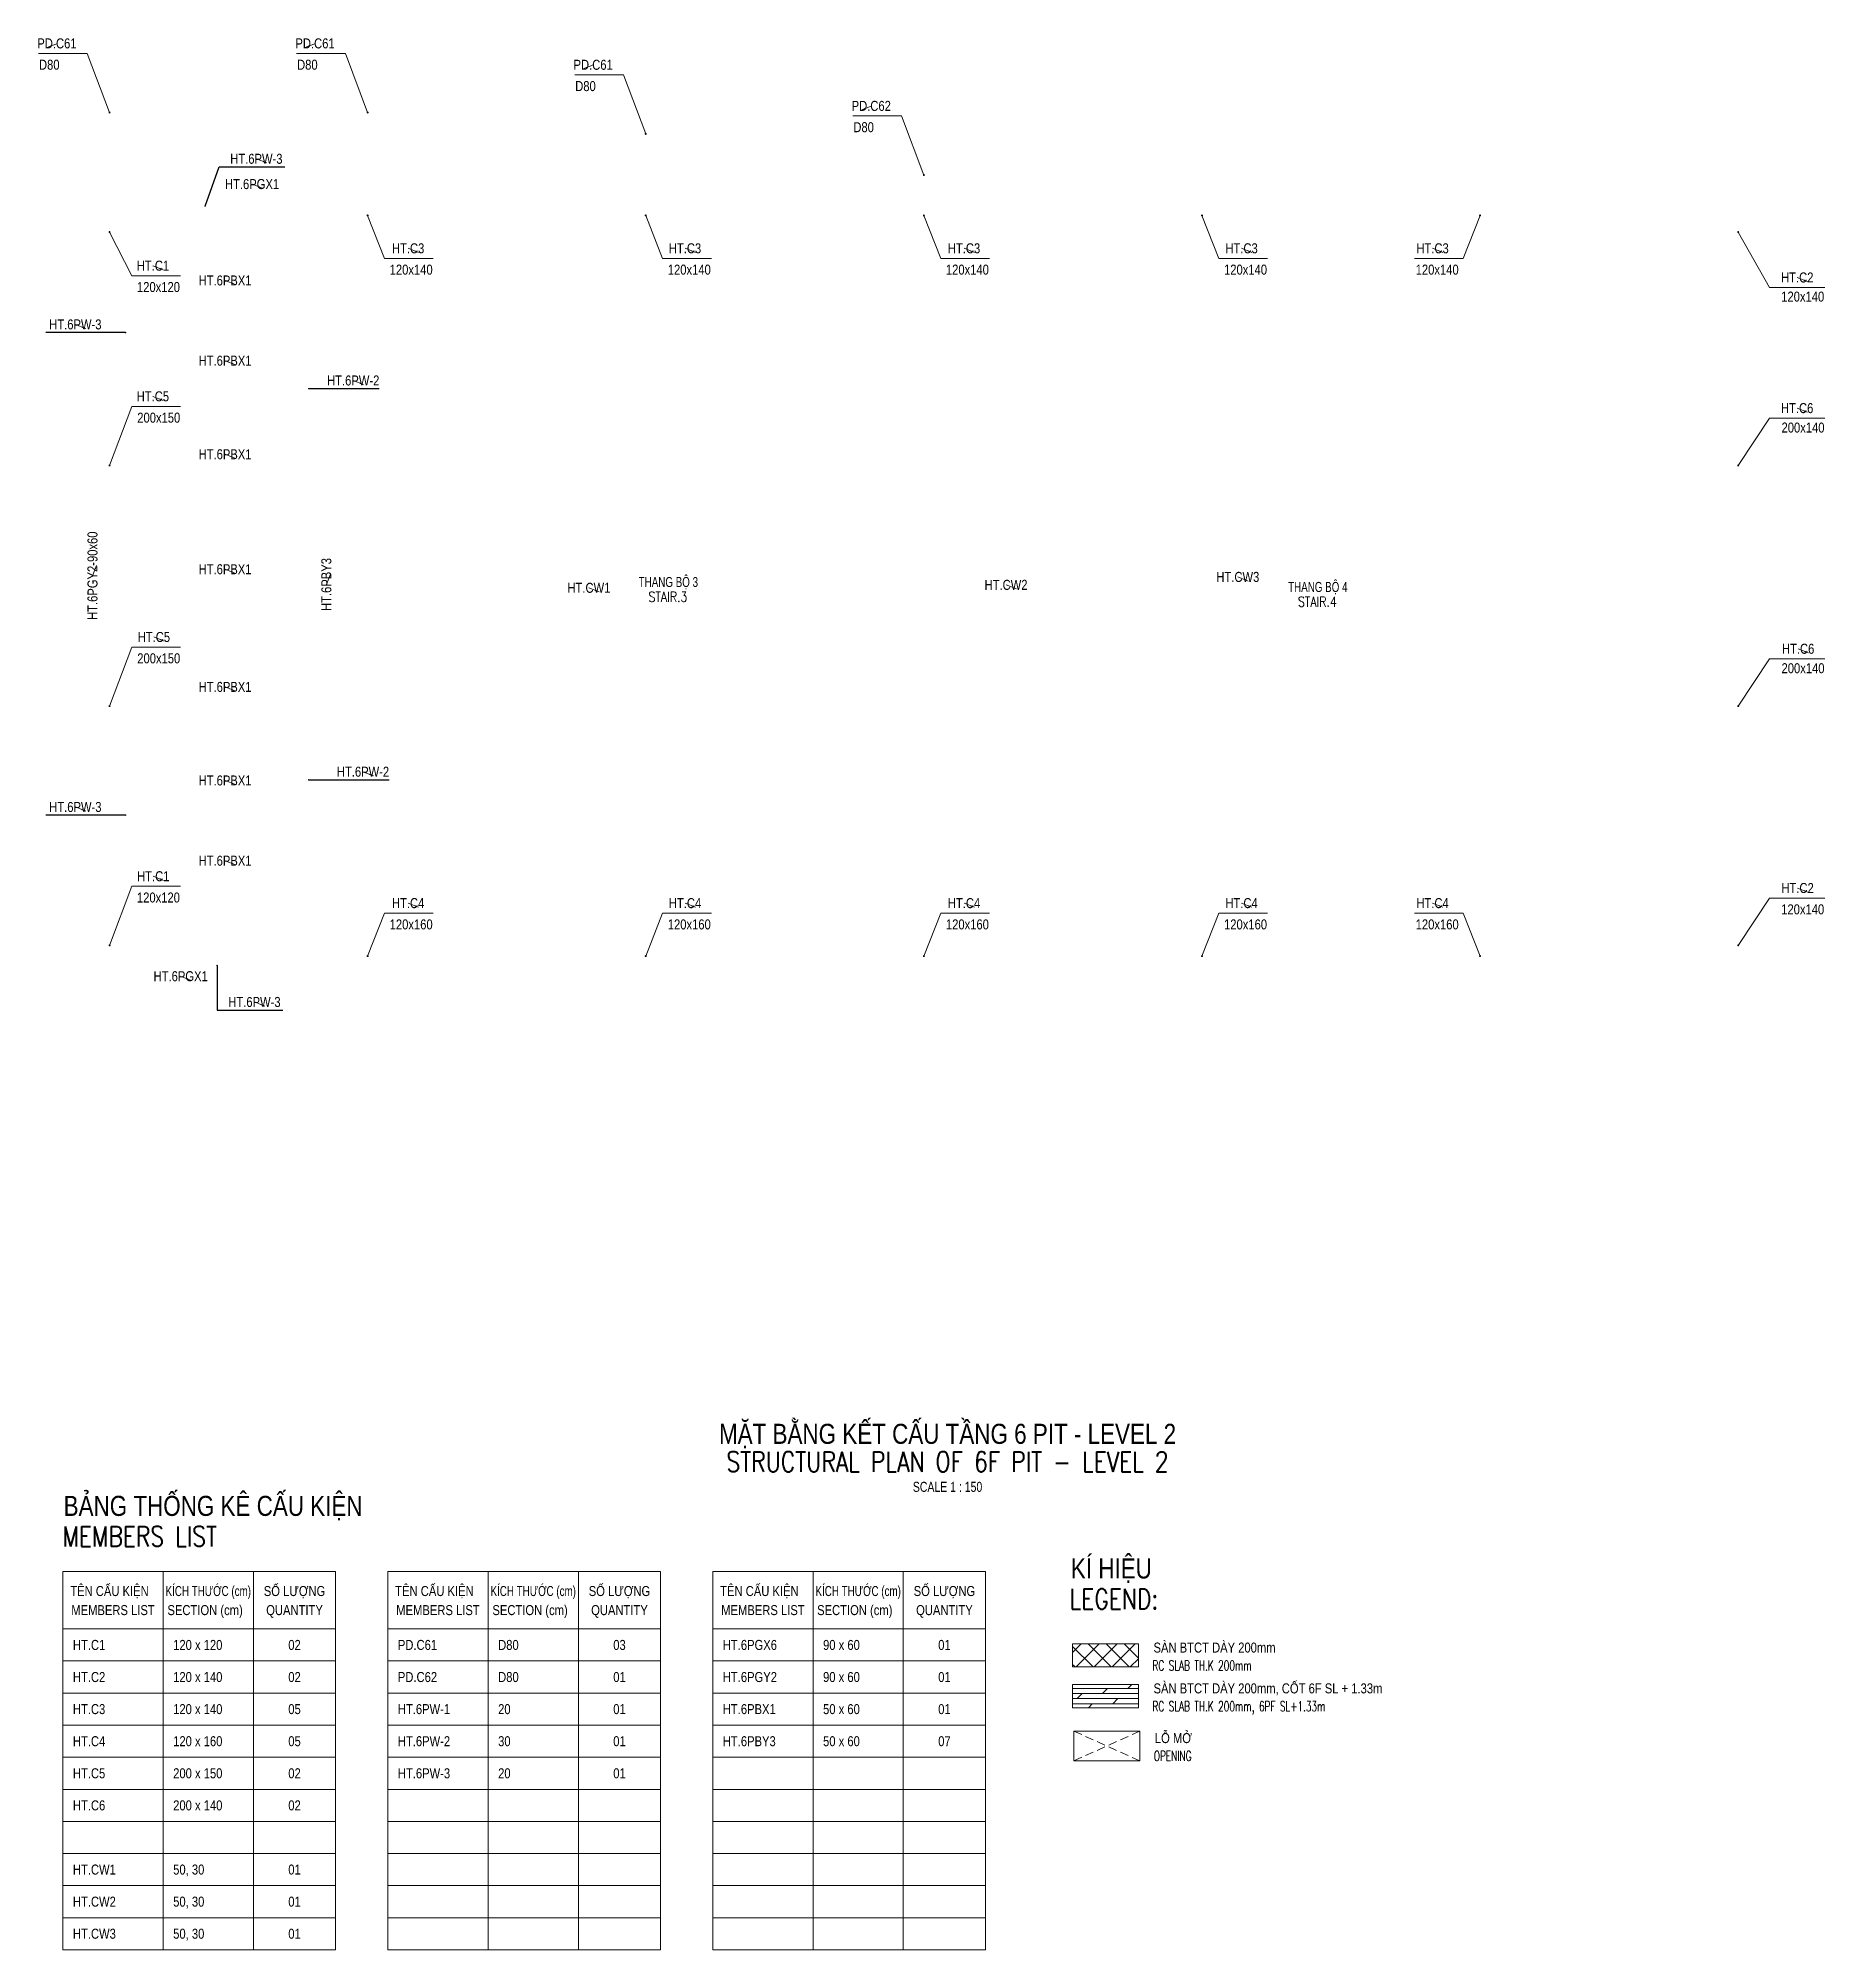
# Model space of a CAD drawing. Header units: millimetres. Extents: x 128034 to 194838, y -27310 to 44178.
import ezdxf
from ezdxf.enums import TextEntityAlignment as Align

# ---------------------------------------------------------------- set-up
doc = ezdxf.new("R2010")
doc.units = ezdxf.units.MM
doc.linetypes.add('DASHED2', pattern=[9.525, 6.35, -3.175])
doc.layers.get('Defpoints').update_dxf_attribs({"color": 151, "lineweight": 9})
for name, color, linetype, lineweight in [('$0$NDC_S_ANNO', 7, 'Continuous', 20), ('$0$NDC_S_DIM', 1, 'Continuous', 15), ('NDC_S_ANNO', 7, 'Continuous', 20), ('NDC_S_BEAM NAME', 7, 'Continuous', 9), ('NDC_S_COLUMN NAME', 7, 'Continuous', 9), ('NDC_S_DIM', 1, 'Continuous', 15), ('NDC_S_ENG TEXT', 2, 'Continuous', 20), ('NDC_S_ENG TITLE', 3, 'Continuous', 20), ('NDC_S_HATCH MATERIAL', 8, 'Continuous', 13), ('NDC_S_LEADER', 1, 'Continuous', 15), ('NDC_S_OPENING', 9, 'DASHED2', 13), ('NDC_S_SLAB', 2, 'Continuous', 20), ('NDC_S_TEXT SYMBOL', 7, 'Continuous', 20), ('NDC_S_VN TEXT', 7, 'Continuous', 20), ('NDC_S_VN TITLE', 6, 'Continuous', 35), ('NDC_Table', 3, 'Continuous', 20)]:
    doc.layers.add(name, color=color, linetype=linetype, lineweight=lineweight)
doc.styles.add('$0$ARIAL', font='arial.ttf', dxfattribs={"width": 0.8})
doc.styles.add('$0$NDC_DIM', font='', dxfattribs={"width": 0.75})
doc.styles.add('$0$NDC_EN TXT', font='romans.shx', dxfattribs={"width": 0.8})
doc.styles.add('NDC_ANNO', font='', dxfattribs={"width": 0.8})
doc.styles.add('NDC_BAR 2', font='romans.shx', dxfattribs={"width": 0.8})
doc.styles.add('NDC_DIM', font='', dxfattribs={"width": 0.75})
doc.styles.add('NDC_EN TXT', font='romans.shx', dxfattribs={"width": 0.8})
doc.styles.add('NDC_VIE TXT', font='arial.ttf', dxfattribs={"width": 0.8})
doc.styles.get('$0$NDC_DIM').set_extended_font_data('Dotum')
doc.styles.get('NDC_ANNO').set_extended_font_data('Dotum')
doc.styles.get('NDC_DIM').set_extended_font_data('Dotum')
doc.dimstyles.new('$0$NDC_dim_iso', dxfattribs={"dimtxt": 2.5, "dimasz": 1, "dimexe": 1.5, "dimexo": 2.5, "dimgap": 1, "dimtad": 1, "dimdec": 0, "dimzin": 0, "dimdsep": 46, "dimtxsty": '$0$NDC_DIM', "dimblk": '$0$DIMMARK', "dimcen": 0.09, "dimdle": 1.2, "dimclrd": 1, "dimclre": 1, "dimclrt": 3, "dimadec": 0, "dimazin": 0, "dimtfac": 1, "dimtdec": 0, "dimtix": 1, "dimtofl": 0, "dimtmove": 0, "dimatfit": 3, "dimfxl": 8, "dimfxlon": 1, "dimtolj": 1, "dimtzin": 0, "dimarcsym": 0})
doc.dimstyles.new('NDC_dim_150', dxfattribs={"dimscale": 150, "dimtxt": 2.5, "dimasz": 1.5, "dimexe": 1.5, "dimexo": 2.5, "dimgap": 1, "dimtad": 1, "dimdec": 0, "dimzin": 0, "dimdsep": 46, "dimtxsty": 'NDC_DIM', "dimblk": 'DIMMARK', "dimcen": 0.09, "dimdle": 1.2, "dimclrd": 1, "dimclre": 1, "dimclrt": 3, "dimadec": 0, "dimazin": 0, "dimtfac": 1, "dimtdec": 0, "dimtix": 1, "dimtofl": 0, "dimtmove": 0, "dimatfit": 3, "dimfxl": 8, "dimfxlon": 1, "dimtolj": 1, "dimtzin": 0, "dimarcsym": 0})
doc.dimstyles.new('NDC_dim_200', dxfattribs={"dimscale": 200, "dimtxt": 2.5, "dimasz": 1.5, "dimexe": 1.5, "dimexo": 2.5, "dimgap": 1, "dimtad": 1, "dimdec": 0, "dimzin": 0, "dimdsep": 46, "dimtxsty": 'NDC_DIM', "dimblk": 'DIMMARK', "dimcen": 0.09, "dimdle": 1.2, "dimclrd": 1, "dimclre": 1, "dimclrt": 3, "dimadec": 0, "dimazin": 0, "dimtfac": 1, "dimtdec": 0, "dimtix": 1, "dimtofl": 0, "dimtmove": 0, "dimatfit": 3, "dimfxl": 6, "dimfxlon": 1, "dimtolj": 1, "dimtzin": 0, "dimarcsym": 0})

# ---------------------------------------------------------------- blocks, each defined once
blk = doc.blocks.new('Drawing name_symbol')
at = {"layer": 'NDC_S_ENG TITLE', "style": 'NDC_EN TXT', "width": 0.8}
blk.add_attdef('SECTDET1', text='', height=5, dxfattribs=at).set_placement((0, 1.01), align=Align.CENTER)
at = {"layer": 'NDC_S_TEXT SYMBOL', "lineweight": 25, "style": 'NDC_ANNO', "width": 0.8}
blk.add_attdef('SSCALE', text='', height=2.5, dxfattribs=at).set_placement((0, -4), align=Align.CENTER)
at = {"layer": 'NDC_S_VN TITLE', "style": 'NDC_VIE TXT', "width": 0.8}
blk.add_attdef('SECTDET2', text='', height=5, dxfattribs=at).set_placement((0, 7.97), align=Align.CENTER)
blk = doc.blocks.new('$0$DIMMARK')
at = {"layer": '$0$NDC_S_DIM', "color": 1}
blk.add_line((-1.5, 0), (1, 0), dxfattribs=at)
at = {"layer": '$0$NDC_S_DIM', "color": 2, "const_width": 0.1}
blk.add_lwpolyline([(-0.42, -0.42), (0.42, 0.42)], dxfattribs=at)
blk = doc.blocks.new('DIMMARK')
at = {"layer": 'NDC_S_DIM', "color": 1}
blk.add_line((-1.5, 0), (1, 0), dxfattribs=at)
at = {"layer": 'NDC_S_DIM', "color": 2, "const_width": 0.1}
blk.add_lwpolyline([(-0.42, -0.42), (0.42, 0.42)], dxfattribs=at)
blk = doc.blocks.new('*U220')
at = {"layer": '$0$NDC_S_ANNO', "ltscale": 0.8, "style": '$0$ARIAL', "width": 0.8, "flags": 1}
blk.add_attdef('CHU_THICH', text='', height=2.5, dxfattribs=at).set_placement((0, 0), align=Align.MIDDLE_CENTER)
at = {"layer": '$0$NDC_S_ANNO', "ltscale": 0.8, "style": '$0$ARIAL', "width": 0.8}
blk.add_attdef('TEN', text='', height=2.5, dxfattribs=at).set_placement((-2.58, 1.03), align=Align.MIDDLE_CENTER)
at = {"layer": 'Defpoints'}
blk.add_leader([(0, 0), (-2.58, 1.03)], dimstyle='$0$NDC_dim_iso', override={"dimgap": 0.625, "dimtad": 0}, dxfattribs=at)
blk = doc.blocks.new('Name col F6-F8')
at = {"layer": 'NDC_S_COLUMN NAME'}
ref = blk.add_blockref('*U220', (-2186, 34931), dxfattribs=dict(at, xscale=-150, yscale=150, zscale=150))
ref.add_attrib('TEN', 'PD.C61', dxfattribs={"layer": '$0$NDC_S_ANNO', "ltscale": 0.8, "height": 375, "style": '$0$ARIAL', "width": 0.8}).set_placement((-1816, 35085), align=Align.MIDDLE_CENTER)
ref = blk.add_blockref('*U220', (7464, 34931), dxfattribs=dict(at, xscale=-150, yscale=150, zscale=150))
ref.add_attrib('TEN', 'PD.C61', dxfattribs={"layer": '$0$NDC_S_ANNO', "ltscale": 0.8, "height": 375, "style": '$0$ARIAL', "width": 0.8}).set_placement((7834, 35085), align=Align.MIDDLE_CENTER)
ref = blk.add_blockref('*U220', (17864, 34131), dxfattribs=dict(at, xscale=-150, yscale=150, zscale=150))
ref.add_attrib('TEN', 'PD.C61', dxfattribs={"layer": '$0$NDC_S_ANNO', "ltscale": 0.8, "height": 375, "style": '$0$ARIAL', "width": 0.8}).set_placement((18234, 34285), align=Align.MIDDLE_CENTER)
ref = blk.add_blockref('*U220', (28264, 32594), dxfattribs=dict(at, xscale=-150, yscale=150, zscale=150))
ref.add_attrib('TEN', 'PD.C62', dxfattribs={"layer": '$0$NDC_S_ANNO', "ltscale": 0.8, "height": 375, "style": '$0$ARIAL', "width": 0.8}).set_placement((28634, 32748), align=Align.MIDDLE_CENTER)
at = {"layer": 'NDC_S_COLUMN NAME', "xscale": 150, "yscale": 150, "zscale": 150}
for p, values in [((11702, 27267), {'TEN': 'HT.C3'}), ((22056, 27267), {'TEN': 'HT.C3'}), ((32489, 27267), {'TEN': 'HT.C3'}), ((42867, 27267), {'TEN': 'HT.C3'}), ((50009, 27267), {'TEN': 'HT.C3'}), ((2162, 26617), {'TEN': 'HT.C1'}), ((63645, 26176), {'TEN': 'HT.C2'}), ((2158, 21731), {'TEN': 'HT.C5'}), ((63642, 21290), {'TEN': 'HT.C6'}), ((2196, 12731), {'TEN': 'HT.C5'}), ((63679, 12290), {'TEN': 'HT.C6'}), ((2174, 3784), {'TEN': 'HT.C1'}), ((63658, 3343), {'TEN': 'HT.C2'}), ((11702, 2778), {'TEN': 'HT.C4'}), ((22056, 2778), {'TEN': 'HT.C4'}), ((32489, 2778), {'TEN': 'HT.C4'}), ((42867, 2778), {'TEN': 'HT.C4'}), ((50009, 2778), {'TEN': 'HT.C4'})]:
    blk.add_blockref('*U220', p, dxfattribs=at).add_auto_attribs(values)
at = {"layer": 'NDC_S_COLUMN NAME', "style": 'NDC_VIE TXT', "width": 0.8}
for s, p in [('D80', (-2487, 34101)), ('D80', (7163, 34101)), ('D80', (17563, 33301)), ('D80', (27963, 31764)), ('120x140', (10625, 26437)), ('120x140', (21025, 26437)), ('120x140', (31425, 26437)), ('120x140', (41825, 26437)), ('120x140', (48991, 26437)), ('120x120', (1176, 25787)), ('120x140', (62660, 25428)), ('200x150', (1187, 20901)), ('200x140', (62671, 20530)), ('200x150', (1187, 11901)), ('200x140', (62671, 11530)), ('120x120', (1175, 2955)), ('120x140', (62659, 2513)), ('120x160', (10625, 1949)), ('120x160', (21025, 1949)), ('120x160', (31425, 1949)), ('120x160', (41825, 1949)), ('120x160', (48991, 1949))]:
    blk.add_text(s, height=375, dxfattribs=at).set_placement(p)
at = {"layer": 'NDC_S_LEADER', "ltscale": 100}
for points in [[(150, 32500), (-681, 34708), (-2504, 34708)], [(9800, 32500), (8969, 34708), (7146, 34708)], [(20200, 31700), (19369, 33908), (17546, 33908)], [(30600, 30163), (29769, 32371), (27946, 32371)], [(9800, 28650), (10431, 27044), (12254, 27044)], [(20200, 28650), (20831, 27044), (22654, 27044)], [(30600, 28650), (31231, 27044), (33054, 27044)], [(41000, 28650), (41631, 27044), (43454, 27044)], [(51400, 28650), (50769, 27044), (48946, 27044)], [(150, 28028), (981, 26394), (2804, 26394)], [(61050, 28028), (62215, 25953), (64288, 25953)], [(150, 19300), (981, 21508), (2804, 21508)], [(61050, 19300), (62215, 21067), (64288, 21067)], [(150, 10300), (981, 12508), (2804, 12508)], [(61050, 10300), (62215, 12067), (64288, 12067)], [(150, 1353), (981, 3562), (2804, 3562)], [(61050, 1353), (62215, 3120), (64288, 3120)], [(9800, 950), (10431, 2556), (12254, 2556)], [(20200, 950), (20831, 2556), (22654, 2556)], [(30600, 950), (31231, 2556), (33054, 2556)], [(41000, 950), (41631, 2556), (43454, 2556)], [(51400, 950), (50769, 2556), (48946, 2556)]]:
    blk.add_leader(points, dimstyle='NDC_dim_200', override={"dimgap": 1, "dimtad": 0, "dimldrblk": 'DotSmall'}, dxfattribs=at)

msp = doc.modelspace()

# ---------------------------------------------------------------- hatches: boundary and pattern name
at = {"layer": 'NDC_S_HATCH MATERIAL', "ltscale": 100}
h = msp.add_hatch(dxfattribs=at)
h.set_pattern_fill('ANSI37', color=256, scale=150)
h.set_pattern_definition([(45, (-29167.43, -12036.4), (-336.7596, 336.7596), []), (135, (-29167.43, -12036.4), (-336.7596, -336.7596), [])])
h.paths.add_polyline_path([(166713, -15868), (166713, -16732), (169171, -16732), (169171, -15868)])
h = msp.add_hatch(dxfattribs=at)
h.set_pattern_fill('DOLMIT', color=256, scale=30)
h.set_pattern_definition([(0, (0, 2654.92), (0, 190.5), []), (45, (0, 2654.9), (-380.9997, 380.9997), [269.4077, -538.8154])])
h.paths.add_polyline_path([(166713, -17394), (169171, -17394), (169171, -18258), (166713, -18258)])

# ---------------------------------------------------------------- linework, layer by layer
at = {"layer": 'NDC_S_OPENING', "ltscale": 50}
for p, q in [((166763, -19135), (169221, -20243)), ((166763, -20243), (169221, -19135))]:
    msp.add_line(p, q, dxfattribs=at)
at = {"layer": 'NDC_S_SLAB'}
for points in [[(166713, -15868), (169171, -15868), (169171, -16732), (166713, -16732)], [(166713, -17394), (169171, -17394), (169171, -18258), (166713, -18258)], [(166763, -19135), (169221, -19135), (169221, -20243), (166763, -20243)]]:
    msp.add_lwpolyline(points, close=True, dxfattribs=at)
at = {"layer": 'NDC_Table'}
for p, q in [((128955, -13166), (128955, -27310)), ((128955, -13166), (139155, -13166)), ((132705, -13166), (132705, -27310)), ((136080, -13166), (136080, -27310)), ((139155, -13166), (139155, -27310)), ((141106, -13166), (141106, -27310)), ((141106, -13166), (151306, -13166)), ((144856, -13166), (144856, -27310)), ((148231, -13166), (148231, -27310)), ((151306, -13166), (151306, -27310)), ((153257, -13166), (153257, -27310)), ((153257, -13166), (163457, -13166)), ((157007, -13166), (157007, -27310)), ((160382, -13166), (160382, -27310)), ((163457, -13166), (163457, -27310)), ((128955, -15310), (139155, -15310)), ((141106, -15310), (151306, -15310)), ((153257, -15310), (163457, -15310)), ((128955, -16510), (139155, -16510)), ((141106, -16510), (151306, -16510)), ((153257, -16510), (163457, -16510)), ((128955, -17710), (139155, -17710)), ((141106, -17710), (151306, -17710)), ((153257, -17710), (163457, -17710)), ((128955, -18910), (139155, -18910)), ((141106, -18910), (151306, -18910)), ((153257, -18910), (163457, -18910)), ((128955, -20110), (139155, -20110)), ((141106, -20110), (151306, -20110)), ((153257, -20110), (163457, -20110)), ((128955, -21310), (139155, -21310)), ((141106, -21310), (151306, -21310)), ((153257, -21310), (163457, -21310)), ((128955, -22510), (139155, -22510)), ((141106, -22510), (151306, -22510)), ((153257, -22510), (163457, -22510)), ((128955, -23710), (139155, -23710)), ((141106, -23710), (151306, -23710)), ((153257, -23710), (163457, -23710)), ((128955, -24910), (139155, -24910)), ((141106, -24910), (151306, -24910)), ((153257, -24910), (163457, -24910)), ((128955, -26110), (139155, -26110)), ((141106, -26110), (151306, -26110)), ((153257, -26110), (163457, -26110)), ((128955, -27310), (139155, -27310)), ((141106, -27310), (151306, -27310)), ((153257, -27310), (163457, -27310))]:
    msp.add_line(p, q, dxfattribs=at)

# ---------------------------------------------------------------- block references
at = {"layer": 'NDC_S_ANNO', "xscale": 150, "yscale": 150, "zscale": 150}
msp.add_blockref('Drawing name_symbol', (162036, -9585), dxfattribs=at).add_auto_attribs({'SECTDET1': 'STRUCTURAL PLAN OF 6F PIT - LEVEL 2', 'SECTDET2': 'MẶT BẰNG KẾT CẤU TẦNG 6 PIT - LEVEL 2', 'SSCALE': 'SCALE 1 : 150'})
at = {"layer": 'NDC_S_BEAM NAME', "xscale": 150, "yscale": 150, "zscale": 150}
for p, values in [((136578, 39515), {'TEN': 'HT.6PW-3'}), ((136417, 38569), {'TEN': 'HT.6PGX1'}), ((135407, 34965), {'TEN': 'HT.6PBX1'}), ((129809, 33321), {'TEN': 'HT.6PW-3'}), ((135407, 31965), {'TEN': 'HT.6PBX1'}), ((140199, 31224), {'TEN': 'HT.6PW-2'}), ((135407, 28465), {'TEN': 'HT.6PBX1'}), ((135407, 24165), {'TEN': 'HT.6PBX1'}), ((149013, 23470), {'TEN': 'HT.CW1'}), ((164610, 23581), {'TEN': 'HT.CW2'}), ((173277, 23878), {'TEN': 'HT.CW3'}), ((135407, 19765), {'TEN': 'HT.6PBX1'}), ((135407, 16265), {'TEN': 'HT.6PBX1'}), ((140565, 16593), {'TEN': 'HT.6PW-2'}), ((129809, 15274), {'TEN': 'HT.6PW-3'}), ((135407, 13265), {'TEN': 'HT.6PBX1'}), ((133747, 8944), {'TEN': 'HT.6PGX1'}), ((136506, 7981), {'TEN': 'HT.6PW-3'})]:
    msp.add_blockref('*U220', p, dxfattribs=at).add_auto_attribs(values)
at = {"layer": 'NDC_S_BEAM NAME', "xscale": 150, "yscale": 150, "zscale": 150, "rotation": 90}
for p, values in [((130217, 24464), {'TEN': 'HT.6PGY2-90x60'}), ((138962, 24135), {'TEN': 'HT.6PBY3'})]:
    msp.add_blockref('*U220', p, dxfattribs=at).add_auto_attribs(values)
at = {"layer": 'NDC_S_VN TEXT'}
msp.add_blockref('Name col F6-F8', (130550, 8900), dxfattribs=at)

# ---------------------------------------------------------------- texts
at = {"layer": 'NDC_S_ENG TEXT', "style": '$0$NDC_EN TXT'}
for s, height, width, p in [('LEGEND:', 750, 0.8, (166598, -14566)), ('RC SLAB TH.K 200mm', 375, 0.65, (169700, -16865)), ('RC SLAB TH.K 200mm, 6PF SL+1.33m', 375, 0.65, (169700, -18391)), ('OPENING', 375, 0.65, (169750, -20249))]:
    msp.add_text(s, height=height, dxfattribs=dict(at, width=width)).set_placement(p)
at = {"layer": 'NDC_S_ENG TITLE', "style": 'NDC_EN TXT', "width": 0.8}
msp.add_text('MEMBERS LIST', height=750, dxfattribs=at).set_placement((128933, -12225))
at = {"layer": 'NDC_S_VN TEXT'}
for s, style, width, p in [('THANG BỘ 3', 'NDC_VIE TXT', 0.7, (150486, 23654)), ('THANG BỘ 4', 'NDC_VIE TXT', 0.7, (174771, 23469)), ('STAIR.3', 'NDC_BAR 2', 0.8, (150854, 23101)), ('STAIR.4', 'NDC_BAR 2', 0.8, (175139, 22916)), ('SÀN BTCT DÀY 200mm', 'NDC_VIE TXT', 0.8, (169738, -16196)), ('SÀN BTCT DÀY 200mm, CỐT 6F SL + 1.33m', 'NDC_VIE TXT', 0.8, (169738, -17722)), ('LỖ MỞ', 'NDC_VIE TXT', 0.8, (169788, -19581))]:
    msp.add_text(s, height=375, dxfattribs=dict(at, style=style, width=width)).set_placement(p)
at = {"layer": 'NDC_S_VN TEXT', "style": 'NDC_VIE TXT', "width": 0.8}
for s, p in [('BẢNG THỐNG KÊ CẤU KIỆN', (128984, -10334)), ('KÍ HIỆU', (166648, -12675))]:
    msp.add_text(s, height=750, dxfattribs=at).set_placement(p, align=Align.TOP_LEFT)
at = {"layer": 'NDC_S_VN TEXT', "style": 'NDC_VIE TXT'}
for s, width, p in [('TÊN CẤU KIỆN', 0.8, (130699, -13894)), ('KÍCH THƯỚC (cm)', 0.7, (134393, -13894)), ('SỐ LƯỢNG', 0.8, (137618, -13894)), ('TÊN CẤU KIỆN', 0.8, (142850, -13894)), ('KÍCH THƯỚC (cm)', 0.7, (146544, -13894)), ('SỐ LƯỢNG', 0.8, (149769, -13894)), ('TÊN CẤU KIỆN', 0.8, (155001, -13894)), ('KÍCH THƯỚC (cm)', 0.7, (158695, -13894)), ('SỐ LƯỢNG', 0.8, (161920, -13894)), ('MEMBERS LIST', 0.8, (130830, -14607)), ('SECTION (cm)', 0.8, (134274, -14607)), ('QUANTITY', 0.8, (137618, -14607)), ('MEMBERS LIST', 0.8, (142981, -14607)), ('SECTION (cm)', 0.8, (146425, -14607)), ('QUANTITY', 0.8, (149769, -14607)), ('MEMBERS LIST', 0.8, (155132, -14607)), ('SECTION (cm)', 0.8, (158567, -14607)), ('QUANTITY', 0.8, (161920, -14607)), ('02', 0.8, (137618, -15910)), ('03', 0.8, (149769, -15910)), ('01', 0.8, (161920, -15910)), ('02', 0.8, (137618, -17110)), ('01', 0.8, (149769, -17110)), ('01', 0.8, (161920, -17110)), ('05', 0.8, (137618, -18310)), ('01', 0.8, (149769, -18310)), ('01', 0.8, (161920, -18310)), ('05', 0.8, (137618, -19510)), ('01', 0.8, (149769, -19510)), ('07', 0.8, (161920, -19510)), ('02', 0.8, (137618, -20710)), ('01', 0.8, (149769, -20710)), ('02', 0.8, (137618, -21910)), ('01', 0.8, (137618, -24310)), ('01', 0.8, (137618, -25510)), ('01', 0.8, (137618, -26710))]:
    msp.add_text(s, height=375, dxfattribs=dict(at, width=width)).set_placement(p, align=Align.MIDDLE_CENTER)
at = {"layer": 'NDC_S_VN TEXT', "style": 'NDC_VIE TXT', "width": 0.8}
for s, p in [('HT.C1', (129330, -15910)), ('120 x 120', (133080, -15910)), ('PD.C61', (141481, -15910)), ('D80', (145231, -15910)), ('HT.6PGX6', (153632, -15910)), ('90 x 60', (157382, -15910)), ('HT.C2', (129330, -17110)), ('120 x 140', (133080, -17110)), ('PD.C62', (141481, -17110)), ('D80', (145231, -17110)), ('HT.6PGY2', (153632, -17110)), ('90 x 60', (157382, -17110)), ('HT.C3', (129330, -18310)), ('120 x 140', (133080, -18310)), ('HT.6PW-1', (141481, -18310)), ('20', (145231, -18310)), ('HT.6PBX1', (153632, -18310)), ('50 x 60', (157382, -18310)), ('HT.C4', (129330, -19510)), ('120 x 160', (133080, -19510)), ('HT.6PW-2', (141481, -19510)), ('30', (145231, -19510)), ('HT.6PBY3', (153632, -19510)), ('50 x 60', (157382, -19510)), ('HT.C5', (129330, -20710)), ('200 x 150', (133080, -20710)), ('HT.6PW-3', (141481, -20710)), ('20', (145231, -20710)), ('HT.C6', (129330, -21910)), ('200 x 140', (133080, -21910)), ('HT.CW1', (129330, -24310)), ('50, 30', (133080, -24310)), ('HT.CW2', (129330, -25510)), ('50, 30', (133080, -25510)), ('HT.CW3', (129330, -26710)), ('50, 30', (133080, -26710))]:
    msp.add_text(s, height=375, dxfattribs=at).set_placement(p, align=Align.MIDDLE_LEFT)

# ---------------------------------------------------------------- leaders
at = {"layer": 'NDC_S_DIM', "ltscale": 100}
for points in [[(134271, 37900), (134795, 39366), (137253, 39366)], [(131300, 33171), (128314, 33171)], [(138150, 31074), (140784, 31074)], [(138150, 16443), (141151, 16443)], [(131300, 15124), (128314, 15124)], [(134723, 9500), (134723, 7832), (137181, 7832)]]:
    msp.add_leader(points, dimstyle='NDC_dim_150', override={"dimtad": 0, "dimldrblk": 'DotSmall', "dimfxl": 6}, dxfattribs=at)

doc.saveas('drawing.dxf')
